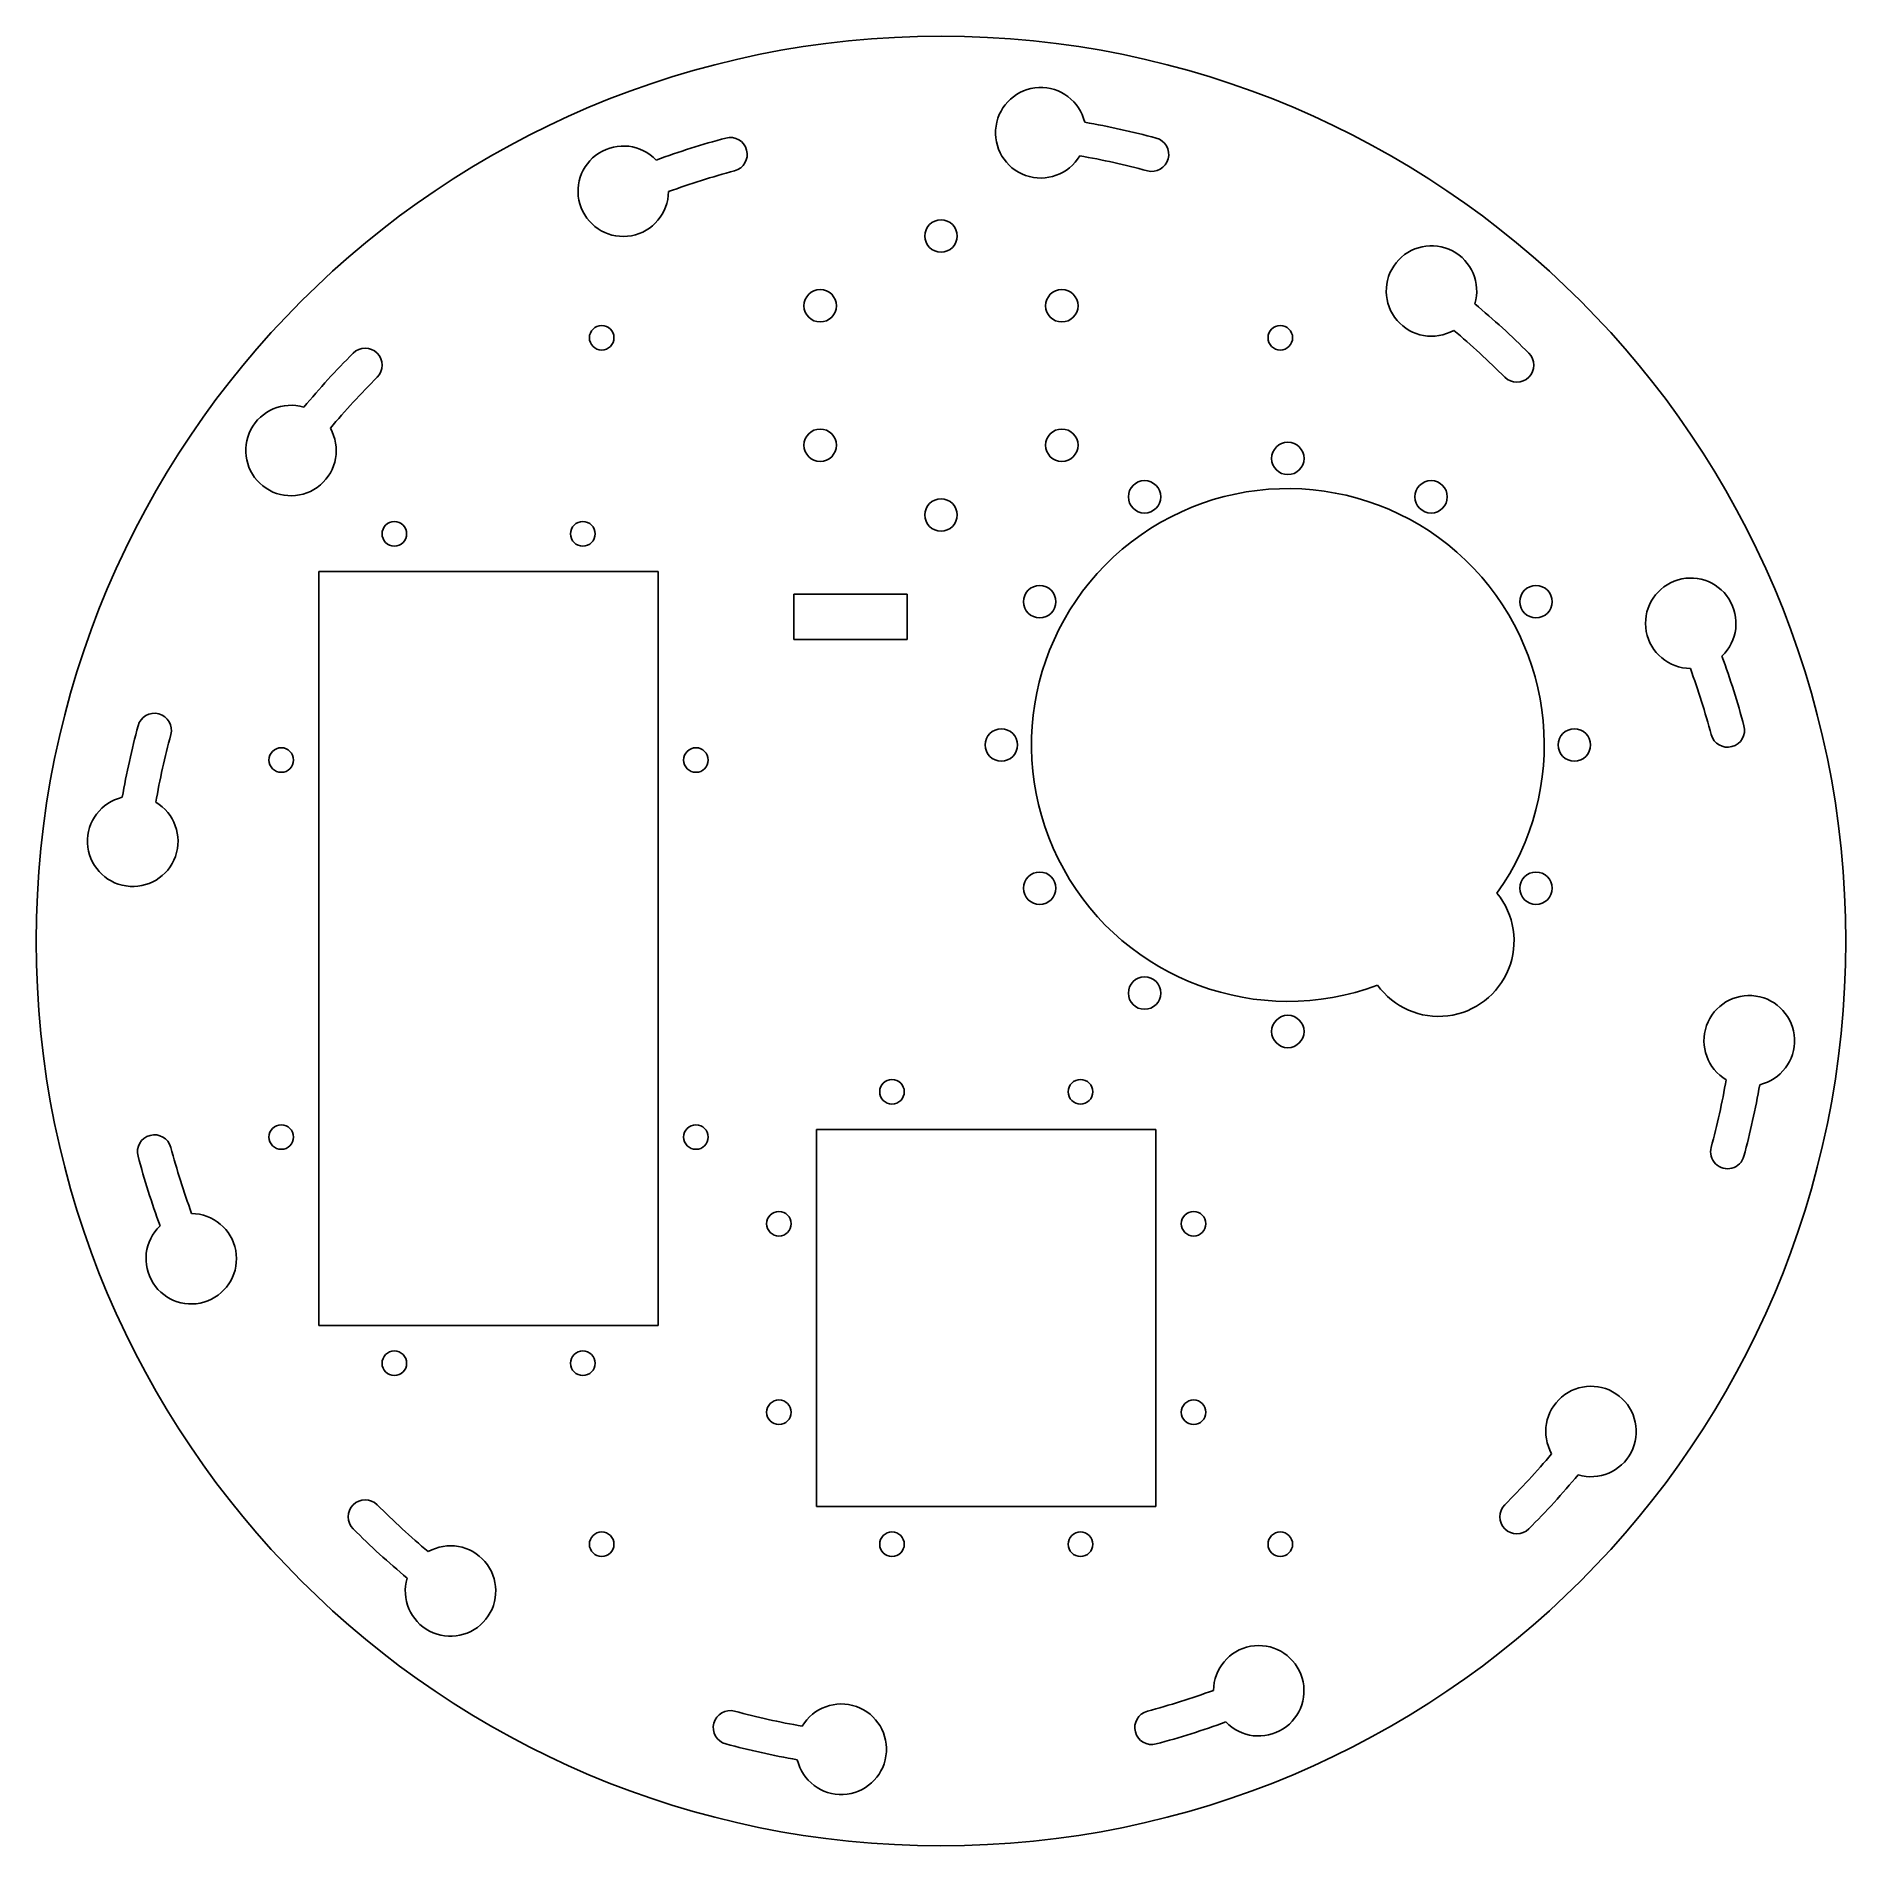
# Model space of a CAD drawing. Extents: x -120 to 120, y -120 to 120.
import ezdxf

# ---------------------------------------------------------------- set-up
doc = ezdxf.new("R2010")
doc.units = 0
doc.layers.add('SHEETMETAL_CUT_LINES', color=7, linetype='CONTINUOUS')

msp = doc.modelspace()

# ---------------------------------------------------------------- linework, layer by layer
at = {"layer": 'SHEETMETAL_CUT_LINES'}
for p, q in [((-37.5, 49), (-82.5, 49)), ((-82.5, 49), (-82.5, -51)), ((-37.5, 49), (-37.5, -51)), ((-4.5, 46), (-19.5, 46)), ((-19.5, 46), (-19.5, 40)), ((-4.5, 46), (-4.5, 40)), ((-4.5, 40), (-19.5, 40)), ((28.5, -25), (-16.5, -25)), ((-16.5, -25), (-16.5, -75)), ((28.5, -25), (28.5, -75)), ((-37.5, -51), (-82.5, -51)), ((28.5, -75), (-16.5, -75))]:
    msp.add_line(p, q, dxfattribs=at)
for centre, radius in [((0, 0), 120), ((0, 93.5), 2.15), ((0, 93.5), 2.15), ((16.02, 84.25), 2.15), ((16.02, 84.25), 2.15), ((-16.02, 84.25), 2.15), ((-16.02, 84.25), 2.15), ((-45, 80), 1.63), ((-45, 80), 1.63), ((45, 80), 1.63), ((45, 80), 1.63), ((-16.02, 65.75), 2.15), ((-16.02, 65.75), 2.15), ((16.02, 65.75), 2.15), ((16.02, 65.75), 2.15), ((46, 64), 2.15), ((46, 64), 2.15), ((27, 58.91), 2.15), ((27, 58.91), 2.15), ((65, 58.91), 2.15), ((65, 58.91), 2.15), ((0, 56.5), 2.15), ((0, 56.5), 2.15), ((-72.5, 54), 1.63), ((-72.5, 54), 1.63), ((-47.5, 54), 1.63), ((-47.5, 54), 1.63), ((13.09, 45), 2.15), ((13.09, 45), 2.15), ((78.91, 45), 2.15), ((78.91, 45), 2.15), ((8, 26), 2.15), ((8, 26), 2.15), ((84, 26), 2.15), ((84, 26), 2.15), ((-87.5, 24), 1.63), ((-87.5, 24), 1.63), ((-32.5, 24), 1.63), ((-32.5, 24), 1.63), ((13.09, 7), 2.15), ((13.09, 7), 2.15), ((78.91, 7), 2.15), ((78.91, 7), 2.15), ((27, -6.91), 2.15), ((27, -6.91), 2.15), ((46, -12), 2.15), ((46, -12), 2.15), ((-6.5, -20), 1.63), ((-6.5, -20), 1.63), ((18.5, -20), 1.63), ((18.5, -20), 1.63), ((-87.5, -26), 1.63), ((-87.5, -26), 1.63), ((-32.5, -26), 1.63), ((-32.5, -26), 1.63), ((-21.5, -37.5), 1.63), ((-21.5, -37.5), 1.63), ((33.5, -37.5), 1.63), ((33.5, -37.5), 1.63), ((-72.5, -56), 1.63), ((-72.5, -56), 1.63), ((-47.5, -56), 1.63), ((-47.5, -56), 1.63), ((-21.5, -62.5), 1.63), ((-21.5, -62.5), 1.63), ((33.5, -62.5), 1.63), ((33.5, -62.5), 1.63), ((-45, -80), 1.63), ((-45, -80), 1.63), ((-6.5, -80), 1.63), ((-6.5, -80), 1.63), ((18.5, -80), 1.63), ((18.5, -80), 1.63), ((45, -80), 1.63), ((45, -80), 1.63)]:
    msp.add_circle(centre, radius, dxfattribs=at)
for centre, radius, start, end in [((13.23, 107.19), 6, 13.5205, 329.4565), ((0, 0), 110.25, 75, 80.0433), ((0, 0), 110.25, 105, 110.0433), ((-27.95, 104.32), 2.25, 285, 105), ((27.95, 104.32), 2.25, 255, 75), ((-42.14, 99.44), 6, 43.5205, 359.4565), ((0, 0), 105.75, 75, 79.9818), ((0, 0), 105.75, 105, 109.9818), ((65.05, 86.21), 6, 343.5205, 299.4565), ((0, 0), 110.25, 45, 50.0433), ((0, 0), 105.75, 45, 49.9818), ((0, 0), 110.25, 135, 140.0433), ((-76.37, 76.37), 2.25, 315, 135), ((76.37, 76.37), 2.25, 225, 45), ((0, 0), 105.75, 135, 139.9818), ((-86.21, 65.05), 6, 73.5205, 29.4565), ((46, 26), 34, 324.665, 290.4722), ((99.44, 42.14), 6, 313.5205, 269.4565), ((0, 0), 105.75, 15, 19.9818), ((0, 0), 110.25, 15, 20.0433), ((-104.32, 27.95), 2.25, 345, 165), ((0, 0), 110.25, 165, 170.0433), ((0, 0), 105.75, 165, 169.9818), ((104.32, 27.95), 2.25, 195, 15), ((-107.19, 13.23), 6, 103.5205, 59.4565), ((66, 0), 10, 215.8216, 39.3156), ((107.19, -13.23), 6, 283.5205, 239.4565), ((0, 0), 105.75, 345, 349.9818), ((0, 0), 110.25, 345, 350.0433), ((-104.32, -27.95), 2.25, 15, 195), ((0, 0), 110.25, 195, 200.0433), ((0, 0), 105.75, 195, 199.9818), ((104.32, -27.95), 2.25, 165, 345), ((-99.44, -42.14), 6, 133.5205, 89.4565), ((86.21, -65.05), 6, 253.5205, 209.4565), ((0, 0), 105.75, 315, 319.9818), ((0, 0), 110.25, 315, 320.0433), ((-76.37, -76.37), 2.25, 45, 225), ((0, 0), 105.75, 225, 229.9818), ((76.37, -76.37), 2.25, 135, 315), ((0, 0), 110.25, 225, 230.0433), ((-65.05, -86.21), 6, 163.5205, 119.4565), ((42.14, -99.44), 6, 223.5205, 179.4565), ((0, 0), 105.75, 285, 289.9818), ((-27.95, -104.32), 2.25, 75, 255), ((0, 0), 105.75, 255, 259.9818), ((-13.23, -107.19), 6, 193.5205, 149.4565), ((27.95, -104.32), 2.25, 105, 285), ((0, 0), 110.25, 285, 290.0433), ((0, 0), 110.25, 255, 260.0433)]:
    msp.add_arc(centre, radius, start, end, dxfattribs=at)

doc.saveas('drawing.dxf')
